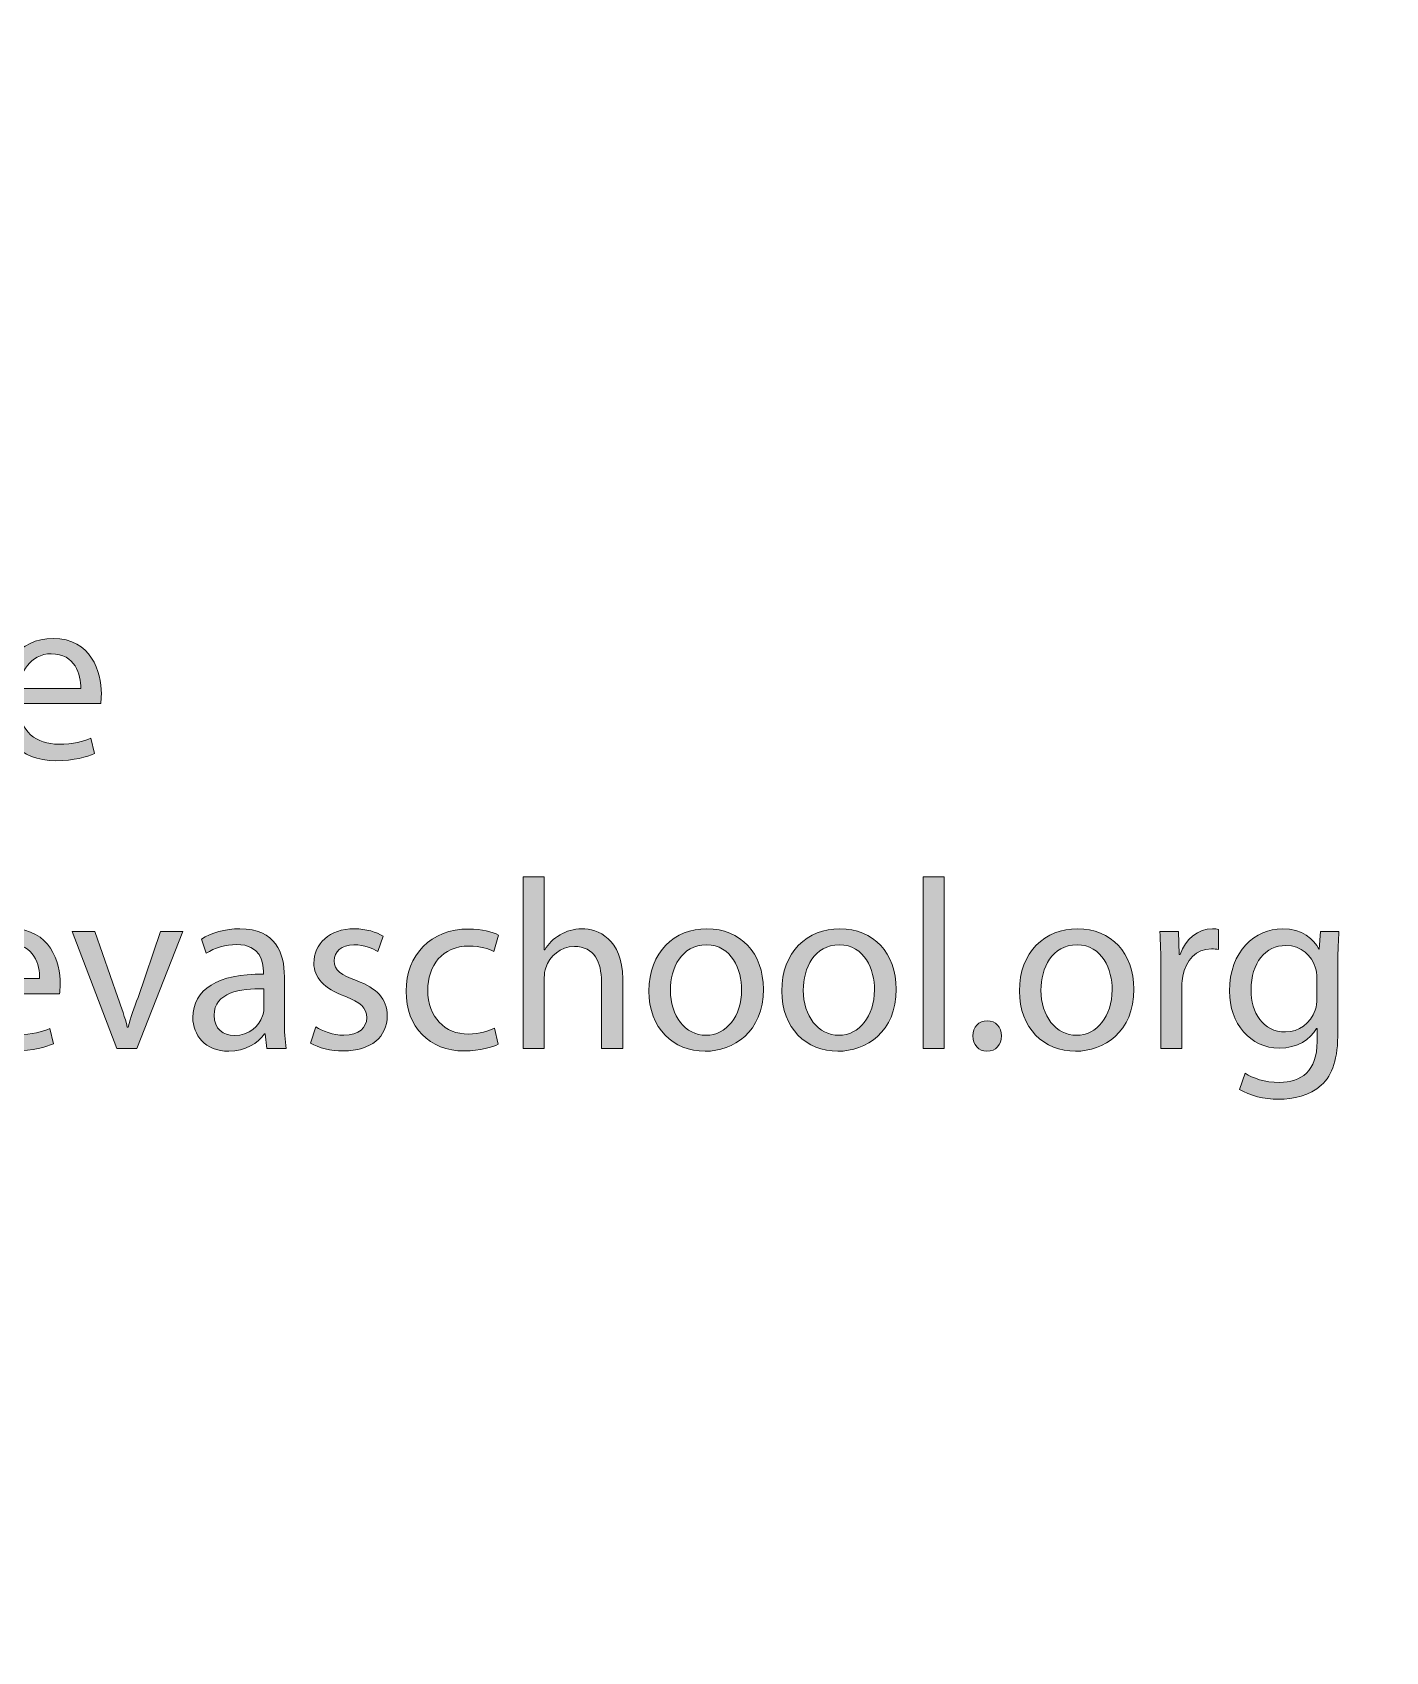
# Model space of a CAD drawing. Header units: inches. Extents: x -4.7 to 7.3, y 13.1 to 25.1.
# Drawn here: x 1.349 to 2.359, y 14.292 to 15.5 of the extents above; entities that cross this region are included whole.
import ezdxf

# ---------------------------------------------------------------- set-up
doc = ezdxf.new("R2010")
doc.units = ezdxf.units.IN
doc.header["$MEASUREMENT"] = 0
doc.layers.add('Cut', color=7, linetype='Continuous')
doc.layers.add('Score', color=7, linetype='Continuous')

# ---------------------------------------------------------------- blocks, each defined once
blk = doc.blocks.new('block 33')
at = {"layer": 'Score'}
h = blk.add_hatch(color=250, dxfattribs=at)
h.dxf.hatch_style = 2
edge = h.paths.add_edge_path()
edge.add_spline(control_points=[(1.3388, 14.9991), (1.3391, 14.9776), (1.3528, 14.9688), (1.3687, 14.9688), (1.3801, 14.9688), (1.387, 14.9708), (1.3929, 14.9733), (1.3929, 14.9733), (1.3956, 14.9619), (1.3956, 14.9619), (1.39, 14.9594), (1.3805, 14.9565), (1.3666, 14.9565), (1.3397, 14.9565), (1.3236, 14.9742), (1.3236, 15.0006), (1.3236, 15.027), (1.3391, 15.0477), (1.3646, 15.0477), (1.3931, 15.0477), (1.4007, 15.0226), (1.4007, 15.0065), (1.4007, 15.0033), (1.4003, 15.0008), (1.4002, 14.9991), (1.4002, 14.9991), (1.3388, 14.9991), (1.3388, 14.9991)], knot_values=[0, 0, 0, 0, 1, 1, 1, 2, 2, 2, 3, 3, 3, 4, 4, 4, 5, 5, 5, 6, 6, 6, 7, 7, 7, 8, 8, 8, 9, 9, 9, 9], degree=3, periodic=1)
edge = h.paths.add_edge_path()
edge.add_spline(control_points=[(1.3853, 15.0105), (1.3855, 15.0206), (1.3812, 15.0363), (1.3633, 15.0363), (1.3472, 15.0363), (1.3402, 15.0215), (1.3389, 15.0105), (1.3389, 15.0105), (1.3853, 15.0105), (1.3853, 15.0105)], knot_values=[0, 0, 0, 0, 1, 1, 1, 2, 2, 2, 3, 3, 3, 3], degree=3, periodic=1)
h = blk.add_hatch(color=250, dxfattribs=at)
h.dxf.hatch_style = 2
edge = h.paths.add_edge_path()
edge.add_spline(control_points=[(1.7152, 14.8699), (1.7152, 14.8699), (1.7311, 14.8699), (1.7311, 14.8699), (1.7311, 14.8699), (1.7311, 14.8153), (1.7311, 14.8153), (1.7311, 14.8153), (1.7315, 14.8153), (1.7315, 14.8153), (1.734, 14.8199), (1.738, 14.8238), (1.7428, 14.8265), (1.7475, 14.8293), (1.7531, 14.8311), (1.7591, 14.8311), (1.7708, 14.8311), (1.7896, 14.8238), (1.7896, 14.7937), (1.7896, 14.7937), (1.7896, 14.7417), (1.7896, 14.7417), (1.7896, 14.7417), (1.7737, 14.7417), (1.7737, 14.7417), (1.7737, 14.7417), (1.7737, 14.7919), (1.7737, 14.7919), (1.7737, 14.8059), (1.7685, 14.8179), (1.7535, 14.8179), (1.7432, 14.8179), (1.7351, 14.8106), (1.7322, 14.802), (1.7313, 14.7998), (1.7311, 14.7975), (1.7311, 14.7944), (1.7311, 14.7944), (1.7311, 14.7417), (1.7311, 14.7417), (1.7311, 14.7417), (1.7152, 14.7417), (1.7152, 14.7417), (1.7152, 14.7417), (1.7152, 14.8699), (1.7152, 14.8699)], knot_values=[0, 0, 0, 0, 1, 1, 1, 2, 2, 2, 3, 3, 3, 4, 4, 4, 5, 5, 5, 6, 6, 6, 7, 7, 7, 8, 8, 8, 9, 9, 9, 10, 10, 10, 11, 11, 11, 12, 12, 12, 13, 13, 13, 14, 14, 14, 15, 15, 15, 15], degree=3, periodic=1)
h = blk.add_hatch(color=250, dxfattribs=at)
h.dxf.hatch_style = 2
h.paths.add_polyline_path([(2.0137, 14.8699), (2.0295, 14.8699), (2.0295, 14.7417), (2.0137, 14.7417)])
h = blk.add_hatch(color=250, dxfattribs=at)
h.dxf.hatch_style = 2
edge = h.paths.add_edge_path()
edge.add_spline(control_points=[(1.3081, 14.7825), (1.3084, 14.761), (1.3222, 14.7521), (1.338, 14.7521), (1.3494, 14.7521), (1.3563, 14.7541), (1.3622, 14.7567), (1.3622, 14.7567), (1.3649, 14.7453), (1.3649, 14.7453), (1.3593, 14.7428), (1.3498, 14.7399), (1.3359, 14.7399), (1.309, 14.7399), (1.2929, 14.7576), (1.2929, 14.7839), (1.2929, 14.8103), (1.3084, 14.8311), (1.3339, 14.8311), (1.3624, 14.8311), (1.37, 14.8059), (1.37, 14.7899), (1.37, 14.7866), (1.3696, 14.7841), (1.3695, 14.7825), (1.3695, 14.7825), (1.3081, 14.7825), (1.3081, 14.7825)], knot_values=[0, 0, 0, 0, 1, 1, 1, 2, 2, 2, 3, 3, 3, 4, 4, 4, 5, 5, 5, 6, 6, 6, 7, 7, 7, 8, 8, 8, 9, 9, 9, 9], degree=3, periodic=1)
edge = h.paths.add_edge_path()
edge.add_spline(control_points=[(1.3546, 14.7939), (1.3548, 14.804), (1.3505, 14.8197), (1.3326, 14.8197), (1.3166, 14.8197), (1.3095, 14.8049), (1.3082, 14.7939), (1.3082, 14.7939), (1.3546, 14.7939), (1.3546, 14.7939)], knot_values=[0, 0, 0, 0, 1, 1, 1, 2, 2, 2, 3, 3, 3, 3], degree=3, periodic=1)
h = blk.add_hatch(color=250, dxfattribs=at)
h.dxf.hatch_style = 2
edge = h.paths.add_edge_path()
edge.add_spline(control_points=[(1.3958, 14.8291), (1.3958, 14.8291), (1.413, 14.7799), (1.413, 14.7799), (1.4159, 14.772), (1.4182, 14.7648), (1.42, 14.7576), (1.42, 14.7576), (1.4206, 14.7576), (1.4206, 14.7576), (1.4225, 14.7648), (1.4251, 14.772), (1.428, 14.7799), (1.428, 14.7799), (1.4449, 14.8291), (1.4449, 14.8291), (1.4449, 14.8291), (1.4615, 14.8291), (1.4615, 14.8291), (1.4615, 14.8291), (1.4272, 14.7417), (1.4272, 14.7417), (1.4272, 14.7417), (1.4121, 14.7417), (1.4121, 14.7417), (1.4121, 14.7417), (1.3788, 14.8291), (1.3788, 14.8291), (1.3788, 14.8291), (1.3958, 14.8291), (1.3958, 14.8291)], knot_values=[0, 0, 0, 0, 1, 1, 1, 2, 2, 2, 3, 3, 3, 4, 4, 4, 5, 5, 5, 6, 6, 6, 7, 7, 7, 8, 8, 8, 9, 9, 9, 10, 10, 10, 10], degree=3, periodic=1)
h = blk.add_hatch(color=250, dxfattribs=at)
h.dxf.hatch_style = 2
edge = h.paths.add_edge_path()
edge.add_spline(control_points=[(1.5242, 14.7417), (1.5242, 14.7417), (1.5229, 14.7527), (1.5229, 14.7527), (1.5229, 14.7527), (1.5224, 14.7527), (1.5224, 14.7527), (1.5175, 14.7458), (1.5081, 14.7397), (1.4957, 14.7397), (1.478, 14.7397), (1.4689, 14.7521), (1.4689, 14.7648), (1.4689, 14.7859), (1.4877, 14.7975), (1.5215, 14.7973), (1.5215, 14.7973), (1.5215, 14.7991), (1.5215, 14.7991), (1.5215, 14.8063), (1.5195, 14.8193), (1.5016, 14.8193), (1.4935, 14.8193), (1.485, 14.8168), (1.4789, 14.8128), (1.4789, 14.8128), (1.4753, 14.8233), (1.4753, 14.8233), (1.4825, 14.828), (1.493, 14.8311), (1.504, 14.8311), (1.5307, 14.8311), (1.5372, 14.8128), (1.5372, 14.7953), (1.5372, 14.7953), (1.5372, 14.7626), (1.5372, 14.7626), (1.5372, 14.755), (1.5376, 14.7476), (1.5386, 14.7417), (1.5386, 14.7417), (1.5242, 14.7417), (1.5242, 14.7417)], knot_values=[0, 0, 0, 0, 1, 1, 1, 2, 2, 2, 3, 3, 3, 4, 4, 4, 5, 5, 5, 6, 6, 6, 7, 7, 7, 8, 8, 8, 9, 9, 9, 10, 10, 10, 11, 11, 11, 12, 12, 12, 13, 13, 13, 14, 14, 14, 14], degree=3, periodic=1)
edge = h.paths.add_edge_path()
edge.add_spline(control_points=[(1.5218, 14.7863), (1.5045, 14.7866), (1.4848, 14.7836), (1.4848, 14.7666), (1.4848, 14.7563), (1.4917, 14.7514), (1.4998, 14.7514), (1.5112, 14.7514), (1.5184, 14.7586), (1.5209, 14.766), (1.5215, 14.7677), (1.5218, 14.7695), (1.5218, 14.7711), (1.5218, 14.7711), (1.5218, 14.7863), (1.5218, 14.7863)], knot_values=[0, 0, 0, 0, 1, 1, 1, 2, 2, 2, 3, 3, 3, 4, 4, 4, 5, 5, 5, 5], degree=3, periodic=1)
h = blk.add_hatch(color=250, dxfattribs=at)
h.dxf.hatch_style = 2
edge = h.paths.add_edge_path()
edge.add_spline(control_points=[(1.5606, 14.7579), (1.5653, 14.7549), (1.5737, 14.7516), (1.5816, 14.7516), (1.5931, 14.7516), (1.5986, 14.7574), (1.5986, 14.7646), (1.5986, 14.7722), (1.5941, 14.7763), (1.5823, 14.7807), (1.5666, 14.7863), (1.5592, 14.7949), (1.5592, 14.8054), (1.5592, 14.8195), (1.5706, 14.8311), (1.5894, 14.8311), (1.5982, 14.8311), (1.606, 14.8285), (1.6108, 14.8256), (1.6108, 14.8256), (1.6069, 14.8141), (1.6069, 14.8141), (1.6034, 14.8162), (1.5971, 14.8191), (1.589, 14.8191), (1.5796, 14.8191), (1.5744, 14.8137), (1.5744, 14.8072), (1.5744, 14.8), (1.5796, 14.7967), (1.591, 14.7924), (1.6062, 14.7866), (1.6139, 14.7791), (1.6139, 14.766), (1.6139, 14.7507), (1.602, 14.7399), (1.5812, 14.7399), (1.5717, 14.7399), (1.5628, 14.7422), (1.5567, 14.7458), (1.5567, 14.7458), (1.5606, 14.7579), (1.5606, 14.7579)], knot_values=[0, 0, 0, 0, 1, 1, 1, 2, 2, 2, 3, 3, 3, 4, 4, 4, 5, 5, 5, 6, 6, 6, 7, 7, 7, 8, 8, 8, 9, 9, 9, 10, 10, 10, 11, 11, 11, 12, 12, 12, 13, 13, 13, 14, 14, 14, 14], degree=3, periodic=1)
h = blk.add_hatch(color=250, dxfattribs=at)
h.dxf.hatch_style = 2
edge = h.paths.add_edge_path()
edge.add_spline(control_points=[(1.6966, 14.7449), (1.6925, 14.7428), (1.6832, 14.7399), (1.6715, 14.7399), (1.6452, 14.7399), (1.628, 14.7577), (1.628, 14.7845), (1.628, 14.8114), (1.6464, 14.8309), (1.6749, 14.8309), (1.6843, 14.8309), (1.6926, 14.8285), (1.697, 14.8264), (1.697, 14.8264), (1.6934, 14.8141), (1.6934, 14.8141), (1.6896, 14.8162), (1.6836, 14.8182), (1.6749, 14.8182), (1.6549, 14.8182), (1.6441, 14.8034), (1.6441, 14.7852), (1.6441, 14.765), (1.6571, 14.7525), (1.6744, 14.7525), (1.6834, 14.7525), (1.6894, 14.7549), (1.6939, 14.7568), (1.6939, 14.7568), (1.6966, 14.7449), (1.6966, 14.7449)], knot_values=[0, 0, 0, 0, 1, 1, 1, 2, 2, 2, 3, 3, 3, 4, 4, 4, 5, 5, 5, 6, 6, 6, 7, 7, 7, 8, 8, 8, 9, 9, 9, 10, 10, 10, 10], degree=3, periodic=1)
h = blk.add_hatch(color=250, dxfattribs=at)
h.dxf.hatch_style = 2
edge = h.paths.add_edge_path()
edge.add_spline(control_points=[(1.8945, 14.7861), (1.8945, 14.7538), (1.8721, 14.7397), (1.851, 14.7397), (1.8273, 14.7397), (1.8091, 14.757), (1.8091, 14.7846), (1.8091, 14.8139), (1.8282, 14.8311), (1.8524, 14.8311), (1.8775, 14.8311), (1.8945, 14.8128), (1.8945, 14.7861)], knot_values=[0, 0, 0, 0, 1, 1, 1, 2, 2, 2, 3, 3, 3, 4, 4, 4, 4], degree=3, periodic=1)
edge = h.paths.add_edge_path()
edge.add_spline(control_points=[(1.8252, 14.7852), (1.8252, 14.766), (1.8362, 14.7516), (1.8517, 14.7516), (1.8669, 14.7516), (1.8783, 14.7659), (1.8783, 14.7855), (1.8783, 14.8004), (1.8709, 14.8191), (1.8521, 14.8191), (1.8333, 14.8191), (1.8252, 14.8018), (1.8252, 14.7852)], knot_values=[0, 0, 0, 0, 1, 1, 1, 2, 2, 2, 3, 3, 3, 4, 4, 4, 4], degree=3, periodic=1)
h = blk.add_hatch(color=250, dxfattribs=at)
h.dxf.hatch_style = 2
edge = h.paths.add_edge_path()
edge.add_spline(control_points=[(1.9936, 14.7861), (1.9936, 14.7538), (1.9712, 14.7397), (1.9501, 14.7397), (1.9265, 14.7397), (1.9082, 14.757), (1.9082, 14.7846), (1.9082, 14.8139), (1.9274, 14.8311), (1.9516, 14.8311), (1.9767, 14.8311), (1.9936, 14.8128), (1.9936, 14.7861)], knot_values=[0, 0, 0, 0, 1, 1, 1, 2, 2, 2, 3, 3, 3, 4, 4, 4, 4], degree=3, periodic=1)
edge = h.paths.add_edge_path()
edge.add_spline(control_points=[(1.9243, 14.7852), (1.9243, 14.766), (1.9353, 14.7516), (1.9508, 14.7516), (1.966, 14.7516), (1.9774, 14.7659), (1.9774, 14.7855), (1.9774, 14.8004), (1.97, 14.8191), (1.9512, 14.8191), (1.9324, 14.8191), (1.9243, 14.8018), (1.9243, 14.7852)], knot_values=[0, 0, 0, 0, 1, 1, 1, 2, 2, 2, 3, 3, 3, 4, 4, 4, 4], degree=3, periodic=1)
h = blk.add_hatch(color=250, dxfattribs=at)
h.dxf.hatch_style = 2
edge = h.paths.add_edge_path()
edge.add_spline(control_points=[(2.1709, 14.7861), (2.1709, 14.7538), (2.1485, 14.7397), (2.1274, 14.7397), (2.1038, 14.7397), (2.0855, 14.757), (2.0855, 14.7846), (2.0855, 14.8139), (2.1047, 14.8311), (2.1289, 14.8311), (2.154, 14.8311), (2.1709, 14.8128), (2.1709, 14.7861)], knot_values=[0, 0, 0, 0, 1, 1, 1, 2, 2, 2, 3, 3, 3, 4, 4, 4, 4], degree=3, periodic=1)
edge = h.paths.add_edge_path()
edge.add_spline(control_points=[(2.1016, 14.7852), (2.1016, 14.766), (2.1126, 14.7516), (2.1281, 14.7516), (2.1433, 14.7516), (2.1547, 14.7659), (2.1547, 14.7855), (2.1547, 14.8004), (2.1473, 14.8191), (2.1285, 14.8191), (2.1097, 14.8191), (2.1016, 14.8018), (2.1016, 14.7852)], knot_values=[0, 0, 0, 0, 1, 1, 1, 2, 2, 2, 3, 3, 3, 4, 4, 4, 4], degree=3, periodic=1)
h = blk.add_hatch(color=250, dxfattribs=at)
h.dxf.hatch_style = 2
edge = h.paths.add_edge_path()
edge.add_spline(control_points=[(2.191, 14.8018), (2.191, 14.8121), (2.1908, 14.8209), (2.1902, 14.8291), (2.1902, 14.8291), (2.2041, 14.8291), (2.2041, 14.8291), (2.2041, 14.8291), (2.2047, 14.8119), (2.2047, 14.8119), (2.2047, 14.8119), (2.2054, 14.8119), (2.2054, 14.8119), (2.2094, 14.8236), (2.2189, 14.8311), (2.2296, 14.8311), (2.2314, 14.8311), (2.2327, 14.8309), (2.2341, 14.8305), (2.2341, 14.8305), (2.2341, 14.8155), (2.2341, 14.8155), (2.2325, 14.8159), (2.2309, 14.8161), (2.2287, 14.8161), (2.2175, 14.8161), (2.2096, 14.8076), (2.2074, 14.7957), (2.207, 14.7935), (2.2067, 14.791), (2.2067, 14.7883), (2.2067, 14.7883), (2.2067, 14.7417), (2.2067, 14.7417), (2.2067, 14.7417), (2.191, 14.7417), (2.191, 14.7417), (2.191, 14.7417), (2.191, 14.8018), (2.191, 14.8018)], knot_values=[0, 0, 0, 0, 1, 1, 1, 2, 2, 2, 3, 3, 3, 4, 4, 4, 5, 5, 5, 6, 6, 6, 7, 7, 7, 8, 8, 8, 9, 9, 9, 10, 10, 10, 11, 11, 11, 12, 12, 12, 13, 13, 13, 13], degree=3, periodic=1)
h = blk.add_hatch(color=250, dxfattribs=at)
h.dxf.hatch_style = 2
edge = h.paths.add_edge_path()
edge.add_spline(control_points=[(2.3239, 14.8291), (2.3235, 14.8227), (2.3231, 14.8157), (2.3231, 14.8051), (2.3231, 14.8051), (2.3231, 14.7543), (2.3231, 14.7543), (2.3231, 14.7343), (2.3192, 14.722), (2.3107, 14.7144), (2.3022, 14.7065), (2.2899, 14.7039), (2.2789, 14.7039), (2.2684, 14.7039), (2.2569, 14.7065), (2.2498, 14.7112), (2.2498, 14.7112), (2.2538, 14.7233), (2.2538, 14.7233), (2.2596, 14.7196), (2.2686, 14.7164), (2.2794, 14.7164), (2.2957, 14.7164), (2.3076, 14.7249), (2.3076, 14.7469), (2.3076, 14.7469), (2.3076, 14.7567), (2.3076, 14.7567), (2.3076, 14.7567), (2.3072, 14.7567), (2.3072, 14.7567), (2.3024, 14.7485), (2.293, 14.742), (2.2794, 14.742), (2.2578, 14.742), (2.2422, 14.7604), (2.2422, 14.7846), (2.2422, 14.8143), (2.2616, 14.8311), (2.2816, 14.8311), (2.2968, 14.8311), (2.3051, 14.8231), (2.3089, 14.8159), (2.3089, 14.8159), (2.3092, 14.8159), (2.3092, 14.8159), (2.3092, 14.8159), (2.31, 14.8291), (2.31, 14.8291), (2.31, 14.8291), (2.3239, 14.8291), (2.3239, 14.8291)], knot_values=[0, 0, 0, 0, 1, 1, 1, 2, 2, 2, 3, 3, 3, 4, 4, 4, 5, 5, 5, 6, 6, 6, 7, 7, 7, 8, 8, 8, 9, 9, 9, 10, 10, 10, 11, 11, 11, 12, 12, 12, 13, 13, 13, 14, 14, 14, 15, 15, 15, 16, 16, 16, 17, 17, 17, 17], degree=3, periodic=1)
edge = h.paths.add_edge_path()
edge.add_spline(control_points=[(2.3074, 14.7946), (2.3074, 14.7973), (2.3072, 14.7996), (2.3065, 14.8018), (2.3036, 14.811), (2.2959, 14.8186), (2.2843, 14.8186), (2.2691, 14.8186), (2.2583, 14.8058), (2.2583, 14.7855), (2.2583, 14.7684), (2.267, 14.7541), (2.2841, 14.7541), (2.2939, 14.7541), (2.3027, 14.7603), (2.3062, 14.7704), (2.3071, 14.7731), (2.3074, 14.7762), (2.3074, 14.7789), (2.3074, 14.7789), (2.3074, 14.7946), (2.3074, 14.7946)], knot_values=[0, 0, 0, 0, 1, 1, 1, 2, 2, 2, 3, 3, 3, 4, 4, 4, 5, 5, 5, 6, 6, 6, 7, 7, 7, 7], degree=3, periodic=1)
h = blk.add_hatch(color=250, dxfattribs=at)
h.dxf.hatch_style = 2
edge = h.paths.add_edge_path()
edge.add_spline(control_points=[(2.0507, 14.7511), (2.0507, 14.7577), (2.0552, 14.7624), (2.0615, 14.7624), (2.0678, 14.7624), (2.0722, 14.7577), (2.0722, 14.7511), (2.0722, 14.7446), (2.068, 14.7397), (2.0613, 14.7397), (2.055, 14.7397), (2.0507, 14.7446), (2.0507, 14.7511)], knot_values=[0, 0, 0, 0, 1, 1, 1, 2, 2, 2, 3, 3, 3, 4, 4, 4, 4], degree=3, periodic=1)
at = {"layer": 'Score', "lineweight": 0}
blk.add_lwpolyline([(2.0137, 14.8699), (2.0295, 14.8699), (2.0295, 14.7417), (2.0137, 14.7417), (2.0137, 14.8699)], dxfattribs=at)
for points, knots in [([(1.3388, 14.9991), (1.3391, 14.9776), (1.3528, 14.9688), (1.3687, 14.9688), (1.3801, 14.9688), (1.387, 14.9708), (1.3929, 14.9733), (1.3929, 14.9733), (1.3956, 14.9619), (1.3956, 14.9619), (1.39, 14.9594), (1.3805, 14.9565), (1.3666, 14.9565), (1.3397, 14.9565), (1.3236, 14.9742), (1.3236, 15.0006), (1.3236, 15.027), (1.3391, 15.0477), (1.3646, 15.0477), (1.3931, 15.0477), (1.4007, 15.0226), (1.4007, 15.0065), (1.4007, 15.0033), (1.4003, 15.0008), (1.4002, 14.9991), (1.4002, 14.9991), (1.3388, 14.9991), (1.3388, 14.9991)], [0, 0, 0, 0, 1, 1, 1, 2, 2, 2, 3, 3, 3, 4, 4, 4, 5, 5, 5, 6, 6, 6, 7, 7, 7, 8, 8, 8, 9, 9, 9, 9]), ([(1.3853, 15.0105), (1.3855, 15.0206), (1.3812, 15.0363), (1.3633, 15.0363), (1.3472, 15.0363), (1.3402, 15.0215), (1.3389, 15.0105), (1.3389, 15.0105), (1.3853, 15.0105), (1.3853, 15.0105)], [0, 0, 0, 0, 1, 1, 1, 2, 2, 2, 3, 3, 3, 3]), ([(1.7152, 14.8699), (1.7152, 14.8699), (1.7311, 14.8699), (1.7311, 14.8699), (1.7311, 14.8699), (1.7311, 14.8153), (1.7311, 14.8153), (1.7311, 14.8153), (1.7315, 14.8153), (1.7315, 14.8153), (1.734, 14.8199), (1.738, 14.8238), (1.7428, 14.8265), (1.7475, 14.8293), (1.7531, 14.8311), (1.7591, 14.8311), (1.7708, 14.8311), (1.7896, 14.8238), (1.7896, 14.7937), (1.7896, 14.7937), (1.7896, 14.7417), (1.7896, 14.7417), (1.7896, 14.7417), (1.7737, 14.7417), (1.7737, 14.7417), (1.7737, 14.7417), (1.7737, 14.7919), (1.7737, 14.7919), (1.7737, 14.8059), (1.7685, 14.8179), (1.7535, 14.8179), (1.7432, 14.8179), (1.7351, 14.8106), (1.7322, 14.802), (1.7313, 14.7998), (1.7311, 14.7975), (1.7311, 14.7944), (1.7311, 14.7944), (1.7311, 14.7417), (1.7311, 14.7417), (1.7311, 14.7417), (1.7152, 14.7417), (1.7152, 14.7417), (1.7152, 14.7417), (1.7152, 14.8699), (1.7152, 14.8699)], [0, 0, 0, 0, 1, 1, 1, 2, 2, 2, 3, 3, 3, 4, 4, 4, 5, 5, 5, 6, 6, 6, 7, 7, 7, 8, 8, 8, 9, 9, 9, 10, 10, 10, 11, 11, 11, 12, 12, 12, 13, 13, 13, 14, 14, 14, 15, 15, 15, 15]), ([(1.3081, 14.7825), (1.3084, 14.761), (1.3222, 14.7521), (1.338, 14.7521), (1.3494, 14.7521), (1.3563, 14.7541), (1.3622, 14.7567), (1.3622, 14.7567), (1.3649, 14.7453), (1.3649, 14.7453), (1.3593, 14.7428), (1.3498, 14.7399), (1.3359, 14.7399), (1.309, 14.7399), (1.2929, 14.7576), (1.2929, 14.7839), (1.2929, 14.8103), (1.3084, 14.8311), (1.3339, 14.8311), (1.3624, 14.8311), (1.37, 14.8059), (1.37, 14.7899), (1.37, 14.7866), (1.3696, 14.7841), (1.3695, 14.7825), (1.3695, 14.7825), (1.3081, 14.7825), (1.3081, 14.7825)], [0, 0, 0, 0, 1, 1, 1, 2, 2, 2, 3, 3, 3, 4, 4, 4, 5, 5, 5, 6, 6, 6, 7, 7, 7, 8, 8, 8, 9, 9, 9, 9]), ([(1.3958, 14.8291), (1.3958, 14.8291), (1.413, 14.7799), (1.413, 14.7799), (1.4159, 14.772), (1.4182, 14.7648), (1.42, 14.7576), (1.42, 14.7576), (1.4206, 14.7576), (1.4206, 14.7576), (1.4225, 14.7648), (1.4251, 14.772), (1.428, 14.7799), (1.428, 14.7799), (1.4449, 14.8291), (1.4449, 14.8291), (1.4449, 14.8291), (1.4615, 14.8291), (1.4615, 14.8291), (1.4615, 14.8291), (1.4272, 14.7417), (1.4272, 14.7417), (1.4272, 14.7417), (1.4121, 14.7417), (1.4121, 14.7417), (1.4121, 14.7417), (1.3788, 14.8291), (1.3788, 14.8291), (1.3788, 14.8291), (1.3958, 14.8291), (1.3958, 14.8291)], [0, 0, 0, 0, 1, 1, 1, 2, 2, 2, 3, 3, 3, 4, 4, 4, 5, 5, 5, 6, 6, 6, 7, 7, 7, 8, 8, 8, 9, 9, 9, 10, 10, 10, 10]), ([(1.5242, 14.7417), (1.5242, 14.7417), (1.5229, 14.7527), (1.5229, 14.7527), (1.5229, 14.7527), (1.5224, 14.7527), (1.5224, 14.7527), (1.5175, 14.7458), (1.5081, 14.7397), (1.4957, 14.7397), (1.478, 14.7397), (1.4689, 14.7521), (1.4689, 14.7648), (1.4689, 14.7859), (1.4877, 14.7975), (1.5215, 14.7973), (1.5215, 14.7973), (1.5215, 14.7991), (1.5215, 14.7991), (1.5215, 14.8063), (1.5195, 14.8193), (1.5016, 14.8193), (1.4935, 14.8193), (1.485, 14.8168), (1.4789, 14.8128), (1.4789, 14.8128), (1.4753, 14.8233), (1.4753, 14.8233), (1.4825, 14.828), (1.493, 14.8311), (1.504, 14.8311), (1.5307, 14.8311), (1.5372, 14.8128), (1.5372, 14.7953), (1.5372, 14.7953), (1.5372, 14.7626), (1.5372, 14.7626), (1.5372, 14.755), (1.5376, 14.7476), (1.5386, 14.7417), (1.5386, 14.7417), (1.5242, 14.7417), (1.5242, 14.7417)], [0, 0, 0, 0, 1, 1, 1, 2, 2, 2, 3, 3, 3, 4, 4, 4, 5, 5, 5, 6, 6, 6, 7, 7, 7, 8, 8, 8, 9, 9, 9, 10, 10, 10, 11, 11, 11, 12, 12, 12, 13, 13, 13, 14, 14, 14, 14]), ([(1.5606, 14.7579), (1.5653, 14.7549), (1.5737, 14.7516), (1.5816, 14.7516), (1.5931, 14.7516), (1.5986, 14.7574), (1.5986, 14.7646), (1.5986, 14.7722), (1.5941, 14.7763), (1.5823, 14.7807), (1.5666, 14.7863), (1.5592, 14.7949), (1.5592, 14.8054), (1.5592, 14.8195), (1.5706, 14.8311), (1.5894, 14.8311), (1.5982, 14.8311), (1.606, 14.8285), (1.6108, 14.8256), (1.6108, 14.8256), (1.6069, 14.8141), (1.6069, 14.8141), (1.6034, 14.8162), (1.5971, 14.8191), (1.589, 14.8191), (1.5796, 14.8191), (1.5744, 14.8137), (1.5744, 14.8072), (1.5744, 14.8), (1.5796, 14.7967), (1.591, 14.7924), (1.6062, 14.7866), (1.6139, 14.7791), (1.6139, 14.766), (1.6139, 14.7507), (1.602, 14.7399), (1.5812, 14.7399), (1.5717, 14.7399), (1.5628, 14.7422), (1.5567, 14.7458), (1.5567, 14.7458), (1.5606, 14.7579), (1.5606, 14.7579)], [0, 0, 0, 0, 1, 1, 1, 2, 2, 2, 3, 3, 3, 4, 4, 4, 5, 5, 5, 6, 6, 6, 7, 7, 7, 8, 8, 8, 9, 9, 9, 10, 10, 10, 11, 11, 11, 12, 12, 12, 13, 13, 13, 14, 14, 14, 14]), ([(1.6966, 14.7449), (1.6925, 14.7428), (1.6832, 14.7399), (1.6715, 14.7399), (1.6452, 14.7399), (1.628, 14.7577), (1.628, 14.7845), (1.628, 14.8114), (1.6464, 14.8309), (1.6749, 14.8309), (1.6843, 14.8309), (1.6926, 14.8285), (1.697, 14.8264), (1.697, 14.8264), (1.6934, 14.8141), (1.6934, 14.8141), (1.6896, 14.8162), (1.6836, 14.8182), (1.6749, 14.8182), (1.6549, 14.8182), (1.6441, 14.8034), (1.6441, 14.7852), (1.6441, 14.765), (1.6571, 14.7525), (1.6744, 14.7525), (1.6834, 14.7525), (1.6894, 14.7549), (1.6939, 14.7568), (1.6939, 14.7568), (1.6966, 14.7449), (1.6966, 14.7449)], [0, 0, 0, 0, 1, 1, 1, 2, 2, 2, 3, 3, 3, 4, 4, 4, 5, 5, 5, 6, 6, 6, 7, 7, 7, 8, 8, 8, 9, 9, 9, 10, 10, 10, 10]), ([(1.8945, 14.7861), (1.8945, 14.7538), (1.8721, 14.7397), (1.851, 14.7397), (1.8273, 14.7397), (1.8091, 14.757), (1.8091, 14.7846), (1.8091, 14.8139), (1.8282, 14.8311), (1.8524, 14.8311), (1.8775, 14.8311), (1.8945, 14.8128), (1.8945, 14.7861)], [0, 0, 0, 0, 1, 1, 1, 2, 2, 2, 3, 3, 3, 4, 4, 4, 4]), ([(1.9936, 14.7861), (1.9936, 14.7538), (1.9712, 14.7397), (1.9501, 14.7397), (1.9265, 14.7397), (1.9082, 14.757), (1.9082, 14.7846), (1.9082, 14.8139), (1.9274, 14.8311), (1.9516, 14.8311), (1.9767, 14.8311), (1.9936, 14.8128), (1.9936, 14.7861)], [0, 0, 0, 0, 1, 1, 1, 2, 2, 2, 3, 3, 3, 4, 4, 4, 4]), ([(2.1709, 14.7861), (2.1709, 14.7538), (2.1485, 14.7397), (2.1274, 14.7397), (2.1038, 14.7397), (2.0855, 14.757), (2.0855, 14.7846), (2.0855, 14.8139), (2.1047, 14.8311), (2.1289, 14.8311), (2.154, 14.8311), (2.1709, 14.8128), (2.1709, 14.7861)], [0, 0, 0, 0, 1, 1, 1, 2, 2, 2, 3, 3, 3, 4, 4, 4, 4]), ([(2.191, 14.8018), (2.191, 14.8121), (2.1908, 14.8209), (2.1902, 14.8291), (2.1902, 14.8291), (2.2041, 14.8291), (2.2041, 14.8291), (2.2041, 14.8291), (2.2047, 14.8119), (2.2047, 14.8119), (2.2047, 14.8119), (2.2054, 14.8119), (2.2054, 14.8119), (2.2094, 14.8236), (2.2189, 14.8311), (2.2296, 14.8311), (2.2314, 14.8311), (2.2327, 14.8309), (2.2341, 14.8305), (2.2341, 14.8305), (2.2341, 14.8155), (2.2341, 14.8155), (2.2325, 14.8159), (2.2309, 14.8161), (2.2287, 14.8161), (2.2175, 14.8161), (2.2096, 14.8076), (2.2074, 14.7957), (2.207, 14.7935), (2.2067, 14.791), (2.2067, 14.7883), (2.2067, 14.7883), (2.2067, 14.7417), (2.2067, 14.7417), (2.2067, 14.7417), (2.191, 14.7417), (2.191, 14.7417), (2.191, 14.7417), (2.191, 14.8018), (2.191, 14.8018)], [0, 0, 0, 0, 1, 1, 1, 2, 2, 2, 3, 3, 3, 4, 4, 4, 5, 5, 5, 6, 6, 6, 7, 7, 7, 8, 8, 8, 9, 9, 9, 10, 10, 10, 11, 11, 11, 12, 12, 12, 13, 13, 13, 13]), ([(2.3239, 14.8291), (2.3235, 14.8227), (2.3231, 14.8157), (2.3231, 14.8051), (2.3231, 14.8051), (2.3231, 14.7543), (2.3231, 14.7543), (2.3231, 14.7343), (2.3192, 14.722), (2.3107, 14.7144), (2.3022, 14.7065), (2.2899, 14.7039), (2.2789, 14.7039), (2.2684, 14.7039), (2.2569, 14.7065), (2.2498, 14.7112), (2.2498, 14.7112), (2.2538, 14.7233), (2.2538, 14.7233), (2.2596, 14.7196), (2.2686, 14.7164), (2.2794, 14.7164), (2.2957, 14.7164), (2.3076, 14.7249), (2.3076, 14.7469), (2.3076, 14.7469), (2.3076, 14.7567), (2.3076, 14.7567), (2.3076, 14.7567), (2.3072, 14.7567), (2.3072, 14.7567), (2.3024, 14.7485), (2.293, 14.742), (2.2794, 14.742), (2.2578, 14.742), (2.2422, 14.7604), (2.2422, 14.7846), (2.2422, 14.8143), (2.2616, 14.8311), (2.2816, 14.8311), (2.2968, 14.8311), (2.3051, 14.8231), (2.3089, 14.8159), (2.3089, 14.8159), (2.3092, 14.8159), (2.3092, 14.8159), (2.3092, 14.8159), (2.31, 14.8291), (2.31, 14.8291), (2.31, 14.8291), (2.3239, 14.8291), (2.3239, 14.8291)], [0, 0, 0, 0, 1, 1, 1, 2, 2, 2, 3, 3, 3, 4, 4, 4, 5, 5, 5, 6, 6, 6, 7, 7, 7, 8, 8, 8, 9, 9, 9, 10, 10, 10, 11, 11, 11, 12, 12, 12, 13, 13, 13, 14, 14, 14, 15, 15, 15, 16, 16, 16, 17, 17, 17, 17]), ([(1.3546, 14.7939), (1.3548, 14.804), (1.3505, 14.8197), (1.3326, 14.8197), (1.3166, 14.8197), (1.3095, 14.8049), (1.3082, 14.7939), (1.3082, 14.7939), (1.3546, 14.7939), (1.3546, 14.7939)], [0, 0, 0, 0, 1, 1, 1, 2, 2, 2, 3, 3, 3, 3]), ([(1.8252, 14.7852), (1.8252, 14.766), (1.8362, 14.7516), (1.8517, 14.7516), (1.8669, 14.7516), (1.8783, 14.7659), (1.8783, 14.7855), (1.8783, 14.8004), (1.8709, 14.8191), (1.8521, 14.8191), (1.8333, 14.8191), (1.8252, 14.8018), (1.8252, 14.7852)], [0, 0, 0, 0, 1, 1, 1, 2, 2, 2, 3, 3, 3, 4, 4, 4, 4]), ([(1.9243, 14.7852), (1.9243, 14.766), (1.9353, 14.7516), (1.9508, 14.7516), (1.966, 14.7516), (1.9774, 14.7659), (1.9774, 14.7855), (1.9774, 14.8004), (1.97, 14.8191), (1.9512, 14.8191), (1.9324, 14.8191), (1.9243, 14.8018), (1.9243, 14.7852)], [0, 0, 0, 0, 1, 1, 1, 2, 2, 2, 3, 3, 3, 4, 4, 4, 4]), ([(2.1016, 14.7852), (2.1016, 14.766), (2.1126, 14.7516), (2.1281, 14.7516), (2.1433, 14.7516), (2.1547, 14.7659), (2.1547, 14.7855), (2.1547, 14.8004), (2.1473, 14.8191), (2.1285, 14.8191), (2.1097, 14.8191), (2.1016, 14.8018), (2.1016, 14.7852)], [0, 0, 0, 0, 1, 1, 1, 2, 2, 2, 3, 3, 3, 4, 4, 4, 4]), ([(2.3074, 14.7946), (2.3074, 14.7973), (2.3072, 14.7996), (2.3065, 14.8018), (2.3036, 14.811), (2.2959, 14.8186), (2.2843, 14.8186), (2.2691, 14.8186), (2.2583, 14.8058), (2.2583, 14.7855), (2.2583, 14.7684), (2.267, 14.7541), (2.2841, 14.7541), (2.2939, 14.7541), (2.3027, 14.7603), (2.3062, 14.7704), (2.3071, 14.7731), (2.3074, 14.7762), (2.3074, 14.7789), (2.3074, 14.7789), (2.3074, 14.7946), (2.3074, 14.7946)], [0, 0, 0, 0, 1, 1, 1, 2, 2, 2, 3, 3, 3, 4, 4, 4, 5, 5, 5, 6, 6, 6, 7, 7, 7, 7]), ([(1.5218, 14.7863), (1.5045, 14.7866), (1.4848, 14.7836), (1.4848, 14.7666), (1.4848, 14.7563), (1.4917, 14.7514), (1.4998, 14.7514), (1.5112, 14.7514), (1.5184, 14.7586), (1.5209, 14.766), (1.5215, 14.7677), (1.5218, 14.7695), (1.5218, 14.7711), (1.5218, 14.7711), (1.5218, 14.7863), (1.5218, 14.7863)], [0, 0, 0, 0, 1, 1, 1, 2, 2, 2, 3, 3, 3, 4, 4, 4, 5, 5, 5, 5]), ([(2.0507, 14.7511), (2.0507, 14.7577), (2.0552, 14.7624), (2.0615, 14.7624), (2.0678, 14.7624), (2.0722, 14.7577), (2.0722, 14.7511), (2.0722, 14.7446), (2.068, 14.7397), (2.0613, 14.7397), (2.055, 14.7397), (2.0507, 14.7446), (2.0507, 14.7511)], [0, 0, 0, 0, 1, 1, 1, 2, 2, 2, 3, 3, 3, 4, 4, 4, 4])]:
    blk.add_open_spline(points, degree=3, knots=knots, dxfattribs=at)
blk = doc.blocks.new('block 34')
at = {"layer": 'Cut', "lineweight": 0}
blk.add_open_spline([(2.2361, 13.0833), (2.2361, 15.7549), (4.4849, 17.9167), (7.2639, 17.9167)], degree=3, dxfattribs=at)

msp = doc.modelspace()

# ---------------------------------------------------------------- block references
at = {"layer": 'Cut'}
msp.add_blockref('block 34', (0, 0), dxfattribs=at)
at = {"layer": 'Score'}
msp.add_blockref('block 33', (0, 0), dxfattribs=at)

doc.saveas('drawing.dxf')
